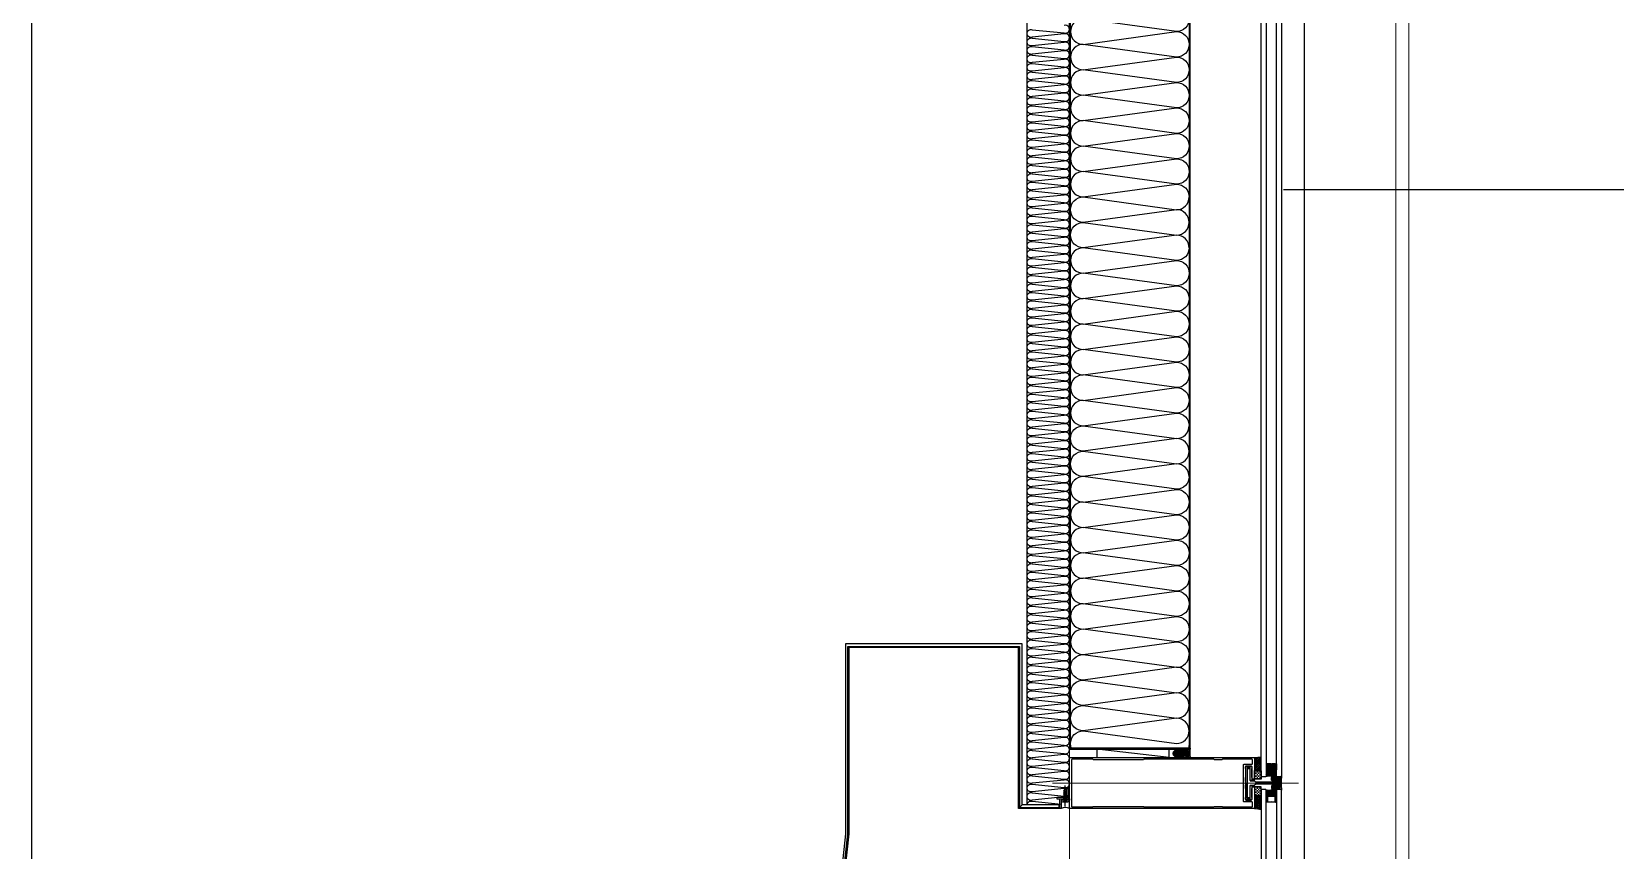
# Model space of a CAD drawing. Header units: millimetres. Extents: x 17311 to 801382, y -242618 to -104888.
# Drawn here: x 154445 to 156312, y -149817 to -148852 of the extents above; entities that cross this region are included whole.
import ezdxf

# ---------------------------------------------------------------- set-up
doc = ezdxf.new("R2010")
doc.units = ezdxf.units.MM
doc.header["$LTSCALE"] = 250
doc.linetypes.add('HIDDEN2', pattern=[4.7625, 3.175, -1.5875])
for name, color, linetype in [('A-ALU', 4, 'Continuous'), ('A-CEIL', 8, 'Continuous'), ('A-CEIL_EL', 8, 'Continuous'), ('A-ELE-8', 8, 'Continuous'), ('A-WIN', 4, 'Continuous'), ('ACCY', 5, 'Continuous'), ('B-AR', 7, 'Continuous'), ('EGI', 6, 'Continuous'), ('GLASS', 7, 'Continuous'), ('ISL', 251, 'Continuous'), ('polyamide', 6, 'Continuous'), ('SEALANT', 252, 'Continuous'), ('W250', 7, 'Continuous')]:
    doc.layers.add(name, color=color, linetype=linetype)
doc.layers.add('A-WIN-ELE', color=8, linetype='Continuous', lineweight=9)
doc.layers.add('CEN', color=1, linetype='Continuous', lineweight=9)
pattern_1 = [(90, (81579.6663, 89232.96467), (-0.15875, 0.079375), [0, -0.15875])]
pattern_2 = [(225, (58237.0189, -22344.7967), (1.122532015, -1.122532015), []), (315, (58237.0189, -22344.7967), (1.122532015, 1.122532015), [])]
pattern_3 = [(270, (-24016.0779, 66483.7451), (1.5875, -1.5875), [1.5875, -1.5875])]
pattern_4 = [(315, (-462.3626, 2021.3178), (0.8838835, 0.8838835), []), (45, (-462.3626, 2021.3178), (-0.8838835, 0.8838835), [])]
pattern_5 = [(248.1986, (-173432.0886, -82748.5761), (0.464238432, -0.5222680618), [0, -0.625])]

# ---------------------------------------------------------------- blocks, each defined once
blk = doc.blocks.new('커튼월 히든바')
at = {"layer": 'GLASS', "transparency": 33554687}
h = blk.add_hatch(dxfattribs=at)
h.set_pattern_fill('ANSI37', color=253, scale=10, angle=90, style=0)
h.set_pattern_definition(pattern_4)
h.paths.add_polyline_path([(-182, 8.5, 0.198912), (-181.7, 7.8, 0.112366), (-194.3, 7.8, 0.198912), (-194, 8.5), (-194, 15.5), (-193, 15.5), (-193, 16.2, 0.414214), (-192.3, 15.5), (-183.8, 15.5, 0.414035), (-183.1, 16.2), (-183.1, 15.5), (-182, 15.5)])
h = blk.add_hatch(dxfattribs=at)
h.set_pattern_fill('ANSI37', color=253, scale=10, angle=270, style=0)
h.set_pattern_definition(pattern_4)
h.paths.add_polyline_path([(-182, -8.5, -0.198912), (-181.7, -7.8, -0.112366), (-194.3, -7.8, -0.198912), (-194, -8.5), (-194, -15.5), (-193, -15.5), (-193, -16.2, -0.414214), (-192.3, -15.5), (-183.8, -15.5, -0.414035), (-183.1, -16.2), (-183.1, -15.5), (-182, -15.5)])
at = {"layer": 'SEALANT', "transparency": 33554687}
h = blk.add_hatch(dxfattribs=at)
h.set_pattern_fill('ANSI37', color=253, scale=0.5)
h.set_pattern_definition(pattern_2)
h.paths.add_polyline_path([(-168, 14.5), (-176, 14.5), (-176, 31, 0.032752), (-168, 30)])
h = blk.add_hatch(dxfattribs=at)
h.set_pattern_fill('DOTS', color=253, scale=0.5)
h.set_pattern_definition([(360, (-73304.1348, 247739.18495), (0.396875, 0.79375), [0, -0.79375])])
edge = h.paths.add_edge_path()
edge.add_line((-190.8, -8.2), (-191.2, -8.2))
edge.add_arc((-186, 40.5), 49, 263.9321, 271.3061)
edge.add_line((-184.9, -8.5), (-185.3, -8.5))
edge.add_line((-185.3, -8.5), (-185.8, -8.4))
edge.add_line((-185.8, -8.4), (-186.2, -8.3))
edge.add_line((-186.2, -8.3), (-186.7, -8.2))
edge.add_line((-186.7, -8.2), (-187.1, -8.1))
edge.add_line((-187.1, -8.1), (-187.6, -8))
edge.add_line((-187.6, -8), (-188, -7.9))
edge.add_line((-188, -7.9), (-188.4, -7.7))
edge.add_line((-188.4, -7.7), (-188.8, -7.5))
edge.add_line((-188.8, -7.5), (-189.1, -7.4))
edge.add_line((-189.1, -7.4), (-189.6, -7.7))
edge.add_line((-189.6, -7.7), (-190.2, -8))
edge.add_line((-190.2, -8), (-190.8, -8.2))
edge = h.paths.add_edge_path()
edge.add_line((-191.2, 8.2), (-190.8, 8.2))
edge.add_line((-190.8, 8.2), (-190.2, 8))
edge.add_line((-190.2, 8), (-189.6, 7.7))
edge.add_line((-189.6, 7.7), (-189.1, 7.4))
edge.add_line((-189.1, 7.4), (-188.8, 7.5))
edge.add_line((-188.8, 7.5), (-188.4, 7.7))
edge.add_line((-188.4, 7.7), (-188, 7.9))
edge.add_line((-188, 7.9), (-187.6, 8))
edge.add_line((-187.6, 8), (-187.1, 8.1))
edge.add_line((-187.1, 8.1), (-186.7, 8.2))
edge.add_line((-186.7, 8.2), (-186.2, 8.3))
edge.add_line((-186.2, 8.3), (-185.8, 8.4))
edge.add_line((-185.8, 8.4), (-185.3, 8.5))
edge.add_line((-185.3, 8.5), (-184.9, 8.5))
edge.add_arc((-186, -40.5), 49, 88.6939, 96.0686)
edge = h.paths.add_edge_path()
edge.add_line((-192.6, 8), (-192.4, 8.1))
edge.add_arc((-186, -40.5), 49, 97.4949, 99.7473)
edge.add_line((-194.3, 7.8), (-195, 7.5))
edge.add_line((-195, 7.5), (-199, 7.5))
edge.add_arc((-199, 8.5), 1, 190.5973, 270, ccw=False)
edge.add_arc((-290.7, 0), 91, -5.2405, 5.2405, ccw=False)
edge.add_arc((-199, -8.5), 1, 90, 169.4027, ccw=False)
edge.add_line((-199, -7.5), (-195, -7.5))
edge.add_line((-195, -7.5), (-194.3, -7.8))
edge.add_arc((-186, 40.5), 49, 260.2527, 262.5043)
edge.add_line((-192.4, -8.1), (-192.6, -8))
edge.add_line((-192.6, -8), (-193.2, -7.7))
edge.add_line((-193.2, -7.7), (-193.7, -7.4))
edge.add_line((-193.7, -7.4), (-194.1, -6.9))
edge.add_line((-194.1, -6.9), (-194.4, -6.4))
edge.add_line((-194.4, -6.4), (-194.6, -5.8))
edge.add_line((-194.6, -5.8), (-194.8, -5.2))
edge.add_line((-194.8, -5.2), (-194.8, -4.6))
edge.add_line((-194.8, -4.6), (-194.6, -3.9))
edge.add_line((-194.6, -3.9), (-194.4, -3.4))
edge.add_line((-194.4, -3.4), (-194.1, -2.8))
edge.add_line((-194.1, -2.8), (-193.7, -2.4))
edge.add_line((-193.7, -2.4), (-193.6, -2.3))
edge.add_line((-193.6, -2.3), (-193.7, -2))
edge.add_line((-193.7, -2), (-193.8, -1.6))
edge.add_line((-193.8, -1.6), (-193.9, -1.2))
edge.add_line((-193.9, -1.2), (-193.9, -0.8))
edge.add_line((-193.9, -0.8), (-194, -0.4))
edge.add_line((-194, -0.4), (-194, 0))
edge.add_line((-194, 0), (-194, 0.4))
edge.add_line((-194, 0.4), (-193.9, 0.8))
edge.add_line((-193.9, 0.8), (-193.9, 1.2))
edge.add_line((-193.9, 1.2), (-193.8, 1.6))
edge.add_line((-193.8, 1.6), (-193.7, 2))
edge.add_line((-193.7, 2), (-193.6, 2.3))
edge.add_line((-193.6, 2.3), (-193.7, 2.4))
edge.add_line((-193.7, 2.4), (-194.1, 2.8))
edge.add_line((-194.1, 2.8), (-194.4, 3.4))
edge.add_line((-194.4, 3.4), (-194.6, 3.9))
edge.add_line((-194.6, 3.9), (-194.8, 4.6))
edge.add_line((-194.8, 4.6), (-194.8, 5.2))
edge.add_line((-194.8, 5.2), (-194.6, 5.8))
edge.add_line((-194.6, 5.8), (-194.4, 6.4))
edge.add_line((-194.4, 6.4), (-194.1, 6.9))
edge.add_line((-194.1, 6.9), (-193.7, 7.4))
edge.add_line((-193.7, 7.4), (-193.2, 7.7))
edge.add_line((-193.2, 7.7), (-192.6, 8))
at = {"layer": 'SEALANT'}
h = blk.add_hatch(dxfattribs=at)
h.set_pattern_fill('DOTS', color=8, scale=10, angle=248.1986)
h.set_pattern_definition(pattern_5)
edge = h.paths.add_edge_path()
edge.add_ellipse((-191.4, 4.9), major_axis=(0, 3.37), ratio=1, start_angle=0, end_angle=360, ccw=False)
h = blk.add_hatch(dxfattribs=at)
h.set_pattern_fill('DASH', color=253, scale=0.5, angle=90, style=0)
h.set_pattern_definition(pattern_3)
h.paths.add_polyline_path([(-168, 14.5), (-176, 14.5), (-176, 4.5), (-168, 4.5)])
at = {"layer": 'SEALANT', "transparency": 33554687}
h = blk.add_hatch(dxfattribs=at)
h.set_pattern_fill('DOTS', color=253, scale=0.1, angle=90)
h.set_pattern_definition(pattern_1)
h.paths.add_polyline_path([(-167.9, 2.7), (-166.1, 2.7), (-166.1, 2.9), (-166.1, 3.8), (-166.1, 4.5), (-167.5, 4.5, -0.362029), (-168, 4.9, -0.057613), (-168.3, 2.5), (-168.1, 2.7, -0.198912)])
at = {"layer": 'SEALANT'}
h = blk.add_hatch(dxfattribs=at)
h.set_pattern_fill('DOTS', color=8, scale=10, angle=248.1986)
h.set_pattern_definition(pattern_5)
edge = h.paths.add_edge_path()
edge.add_ellipse((-191.4, -4.9), major_axis=(0, -3.37), ratio=1, start_angle=0, end_angle=360)
h = blk.add_hatch(dxfattribs=at)
h.set_pattern_fill('DASH', color=253, scale=0.5, angle=270, style=0)
h.set_pattern_definition(pattern_3)
h.paths.add_polyline_path([(-168, -14.5), (-176, -14.5), (-176, -4.5), (-168, -4.5)])
at = {"layer": 'SEALANT', "transparency": 33554687}
h = blk.add_hatch(dxfattribs=at)
h.set_pattern_fill('ANSI37', color=253, scale=0.5)
h.set_pattern_definition(pattern_2)
h.paths.add_polyline_path([(-168, -14.5), (-176, -14.5), (-176, -31, -0.032752), (-168, -30)])
h = blk.add_hatch(dxfattribs=at)
h.set_pattern_fill('DOTS', color=253, scale=0.1, angle=270)
h.set_pattern_definition(pattern_1)
h.paths.add_polyline_path([(-167.9, -2.7), (-166.1, -2.7), (-166.1, -3), (-166.1, -3.8), (-166.1, -4.5), (-167.5, -4.5, 0.362029), (-168, -4.9, 0.057613), (-168.3, -2.5), (-168.1, -2.7, 0.198912)])
at = {"layer": 'B-AR'}
for points in [[(-165.3, 19, -0.414214), (-164.3, 20), (-158, 20, -0.414214), (-157.5, 19.5), (-157.5, -19.5, -0.414214), (-158, -20), (-164.3, -20, -0.414214), (-165.3, -19), (-165.3, -4.7, 0.414214), (-165.5, -4.5), (-167.5, -4.5, 0.414214), (-168, -5), (-168, -30), (50, -30), (50, 30), (-168, 30), (-168, 5, 0.414214), (-167.5, 4.5), (-165.5, 4.5, 0.414214), (-165.3, 4.7)], [(-130.6, -28), (-165.2, -28, -0.414214), (-165.7, -27.5), (-165.7, -22.7, -0.414214), (-165.2, -22.2), (-155.8, -22.2, 0.414214), (-155.3, -21.7), (-155.3, 21.7, 0.414214), (-155.8, 22.2), (-165.2, 22.2, -0.414214), (-165.7, 22.7), (-165.7, 27.5, -0.414214), (-165.2, 28), (-130.6, 28), (-130.1, 27.5), (-120.9, 27.5), (-120.4, 28), (-37.6, 28), (-37.1, 27.5), (22.1, 27.5), (22.6, 28), (47, 28, -0.414214), (47.5, 27.5), (47.5, -27.5, -0.414214), (47, -28), (22.6, -28), (22.1, -27.5), (-37.1, -27.5), (-37.6, -28), (-120.4, -28), (-120.9, -27.5), (-130.1, -27.5)], [(-163.6, -2.7, -0.414214), (-162.6, -3.7), (-162.6, -4.6, 0.298217), (-162.9, -5.1, 0.298217), (-162.6, -5.5), (-162.6, -16.3, 0.298217), (-162.9, -16.8, 0.414214), (-162.4, -17.3), (-160.4, -17.3, 0.414214), (-159.9, -16.8, 0.236068), (-160.1, -16.4), (-160.1, -0.4, 0.236068), (-159.9, 0, 0.236068), (-160.1, 0.4), (-160.1, 16.4, 0.236068), (-159.9, 16.8, 0.414214), (-160.4, 17.3), (-162.4, 17.3, 0.414214), (-162.9, 16.8, 0.298217), (-162.6, 16.3), (-162.6, 5.5, 0.298217), (-162.9, 5.1, 0.298217), (-162.6, 4.6), (-162.6, 3.7, -0.414214), (-163.6, 2.7), (-167.9, 2.7, 0.198912), (-168.1, 2.7), (-169, 1.8, -0.198911), (-169.7, 1.5), (-195.8, 1.5, 0.414214), (-197.3, 0, 0.414214), (-195.8, -1.5), (-169.7, -1.5, -0.198912), (-169, -1.8), (-168.3, -2.5, 0.198912), (-167.6, -2.7)]]:
    blk.add_lwpolyline(points, format="xyb", close=True, dxfattribs=at)
at = {"layer": 'CEN', "ltscale": 0.005}
blk.add_line((70, 0, 0), (-220, 0), dxfattribs=at)
at = {"layer": 'GLASS', "color": 1, "linetype": 'Continuous'}
for p, q in [((-193.3, 15.5, 0), (-193.3, 22.5, 0)), ((-182.8, 15.5, 0), (-182.8, 22.5, 0)), ((-193.3, -15.5, 0), (-193.3, -22.5, 0)), ((-182.8, -15.5, 0), (-182.8, -22.5, 0))]:
    blk.add_line(p, q, dxfattribs=at)
at = {"layer": 'GLASS', "color": 1, "linetype": 'Continuous', "elevation": 0}
for points in [[(-193, 15.5), (-193, 22.5), (-194, 22.5), (-194, 15.5)], [(-183.1, 15.5), (-183.1, 22.5), (-182, 22.5), (-182, 15.5)], [(-193, -15.5), (-193, -22.5), (-194, -22.5), (-194, -15.5)], [(-183.1, -15.5), (-183.1, -22.5), (-182, -22.5), (-182, -15.5)]]:
    blk.add_lwpolyline(points, close=True, dxfattribs=at)
for points in [[(-183.1, 16.2, -0.414214), (-183.8, 15.5), (-192.3, 15.5, -0.414214), (-193, 16.2), (-193, 22, -0.414214), (-192.5, 22.5), (-188.5, 22.5), (-188, 22), (-187.5, 22.5), (-183.6, 22.5, -0.414214), (-183.1, 22), (-183.1, 16.2)], [(-183.6, 16.2), (-183.6, 21.8, 0.414214), (-183.8, 22), (-192.3, 22, 0.414214), (-192.5, 21.8), (-192.5, 16.2, 0.414214), (-192.3, 16), (-183.8, 16, 0.414214), (-183.6, 16.2)], [(-183.1, -16.2, 0.414214), (-183.8, -15.5), (-192.3, -15.5, 0.414214), (-193, -16.2), (-193, -22, 0.414214), (-192.5, -22.5), (-188.5, -22.5), (-188, -22), (-187.5, -22.5), (-183.6, -22.5, 0.414214), (-183.1, -22), (-183.1, -16.2)], [(-183.6, -16.2), (-183.6, -21.8, -0.414214), (-183.8, -22), (-192.3, -22, -0.414214), (-192.5, -21.8), (-192.5, -16.2, -0.414214), (-192.3, -16), (-183.8, -16, -0.414214), (-183.6, -16.2)]]:
    blk.add_lwpolyline(points, format="xyb", dxfattribs=at)
for points in [[(-182, 8.5, 0.198912), (-181.7, 7.8, 0.112366), (-194.3, 7.8, 0.198912), (-194, 8.5), (-194, 15.5), (-193, 15.5), (-193, 16.2, 0.414214), (-192.3, 15.5), (-183.8, 15.5, 0.414035), (-183.1, 16.2), (-183.1, 15.5), (-182, 15.5)], [(-182, -8.5, -0.198912), (-181.7, -7.8, -0.112366), (-194.3, -7.8, -0.198912), (-194, -8.5), (-194, -15.5), (-193, -15.5), (-193, -16.2, -0.414214), (-192.3, -15.5), (-183.8, -15.5, -0.414035), (-183.1, -16.2), (-183.1, -15.5), (-182, -15.5)]]:
    blk.add_lwpolyline(points, format="xyb", close=True, dxfattribs=at)
at = {"layer": 'GLASS', "color": 8, "linetype": 'Continuous'}
for centre in [(-191.6, 21.2, 0), (-191.6, 19.7, 0), (-191.6, 18.2, 0), (-190.3, 21.2, 0), (-190.3, 19.7, 0), (-190.3, 18.2, 0), (-188.8, 21.2, 0), (-188.8, 19.7, 0), (-188.8, 18.2, 0), (-187.3, 21.2, 0), (-187.3, 19.7, 0), (-187.3, 18.2, 0), (-185.8, 21.2, 0), (-185.8, 19.7, 0), (-185.8, 18.2, 0), (-184.3, 21.2, 0), (-184.3, 19.7, 0), (-184.3, 18.2, 0), (-191.6, 16.7, 0), (-190.3, 16.7, 0), (-188.8, 16.7, 0), (-187.3, 16.7, 0), (-185.8, 16.7, 0), (-184.3, 16.7, 0)]:
    blk.add_circle(centre, 0.65, dxfattribs=at)
at = {"layer": 'polyamide', "color": 5}
blk.add_lwpolyline([(-159.7, -17.9), (-159.7, 0), (-159.7, -17.9), (-163.1, -17.9), (-163.1, -3.5), (-163.6, -3), (-166.1, -3), (-166.1, -3.8), (-165.6, -4.3), (-165.1, -4.3), (-165.1, -6.4), (-164.8, -6.7), (-164.8, -17), (-165.1, -17), (-165.1, -19), (-164.6, -19.5), (-158.2, -19.5), (-157.7, -19), (-157.7, -17), (-158, -17), (-158, -6.5), (-157.7, -6.5), (-157.7, -2), (-158, -2), (-158, 2), (-157.7, 2), (-157.7, 6.5), (-158, 6.5), (-158, 17), (-157.7, 17), (-157.7, 19), (-158.2, 19.5), (-164.6, 19.5), (-165.1, 19), (-165.1, 17), (-164.8, 17), (-164.8, 6.7), (-165.1, 6.4), (-165.1, 4.3), (-165.6, 4.3), (-166.1, 3.8), (-166.1, 2.9), (-163.6, 2.9), (-163.1, 3.4), (-163.1, 17.8), (-159.7, 17.8), (-159.7, 0)], dxfattribs=at)
at = {"layer": 'SEALANT', "color": 4}
for points in [[(-168, 30, -0.032752), (-176, 31)], [(-168, -30, 0.032752), (-176, -31)]]:
    blk.add_lwpolyline(points, format="xyb", dxfattribs=at)
at = {"layer": 'SEALANT', "color": 4, "elevation": 0}
blk.add_lwpolyline([(-200, 8.5, -0.046781), (-200, -8.5)], format="xyb", dxfattribs=at)
at = {"layer": 'SEALANT', "color": 4}
for points in [[(-168, 14.5), (-176, 14.5), (-176, 4.5), (-168, 4.5)], [(-168, -14.5), (-176, -14.5), (-176, -4.5), (-168, -4.5)]]:
    blk.add_lwpolyline(points, close=True, dxfattribs=at)
at = {"layer": 'SEALANT', "color": 8}
for centre, start, end in [((-179.4, 5.1), 346.7784, 359.2245), ((-179.4, -5.1), 0.7755, 13.2216)]:
    blk.add_arc(centre, 11.4, start, end, dxfattribs=at)
at = {"layer": 'SEALANT', "color": 4, "extrusion": (0, 0, -1)}
blk.add_ellipse((-191.4, 4.9, 0), major_axis=(0, 3.37), ratio=1, dxfattribs=at)
at = {"layer": 'SEALANT', "color": 4}
blk.add_ellipse((-191.4, -4.9, 0), major_axis=(0, -3.37), ratio=1, dxfattribs=at)
blk = doc.blocks.new('SCR')
at = {"layer": 'ACCY'}
for p, q in [((-4.3, 0), (-4.3, 1.1)), ((4.3, 0), (-4.3, 0)), ((2.8, 2.6), (-2.8, 2.6)), ((4.3, 0), (4.3, 1.1)), ((-2, -1.6), (-2, 0)), ((2, -0.8), (-2, -1.6)), ((-1.5, -1.9), (-2, -1.6)), ((2, -2.4), (-2, -3.2)), ((-1.5, -2.8), (-2, -3.2)), ((-1.5, -3.5), (-2, -3.2)), ((2, -4), (-2, -4.7)), ((-1.5, -4.4), (-2, -4.7)), ((-1.5, -5.1), (-2, -4.7)), ((2, -5.5), (-2, -6.3)), ((-1.5, -6), (-2, -6.3)), ((-1.5, -6.6), (-2, -6.3)), ((2, -7.1), (-2, -7.9)), ((-1.5, -7.6), (-2, -7.9)), ((-1.5, -8.2), (-2, -7.9)), ((2, -8.7), (-2, -9.5)), ((-1.5, -9.1), (-2, -9.5)), ((-1.5, -9.8), (-2, -9.5)), ((-1.5, -10.7), (-2, -11)), ((-1.5, -11.4), (-2, -11)), ((1.5, -1.1), (-1.5, -1.9)), ((-1.5, -1.9), (-1.5, -2.8)), ((1.5, -2.1), (-1.5, -2.8)), ((1.5, -2.7), (-1.5, -3.5)), ((-1.5, -3.5), (-1.5, -4.4)), ((1.5, -3.6), (-1.5, -4.4)), ((1.5, -4.3), (-1.5, -5.1)), ((-1.5, -6), (-1.5, -5.1)), ((1.5, -5.2), (-1.5, -6)), ((1.5, -5.8), (-1.5, -6.6)), ((-1.5, -7.6), (-1.5, -6.6)), ((1.5, -6.8), (-1.5, -7.6)), ((1.5, -7.4), (-1.5, -8.2)), ((-1.5, -9.1), (-1.5, -8.2)), ((1.5, -8.4), (-1.5, -9.1)), ((-1.5, -9.8), (1.5, -9)), ((-1.5, -10.7), (-1.5, -9.8)), ((1.1, -10), (-1.5, -11.4)), ((1.1, -10), (-1.5, -10.7)), ((-1.5, -11.5), (-1.5, -11.4)), ((-0.2, -14.9), (-1.4, -11.6)), ((1.5, -9.6), (0, -11.2)), ((0.2, -14.9), (1.4, -11.6)), ((1.5, -1.1), (2, -0.8)), ((1.5, -1.1), (1.5, -2.1)), ((1.5, -2.1), (2, -2.4)), ((1.5, -2.7), (2, -2.4)), ((1.5, -2.7), (1.5, -3.6)), ((1.5, -3.6), (2, -4)), ((1.5, -4.3), (2, -4)), ((1.5, -5.2), (1.5, -4.3)), ((1.5, -5.2), (1.5, -4.3)), ((1.5, -5.2), (2, -5.5)), ((1.5, -5.8), (2, -5.5)), ((1.5, -6.8), (1.5, -5.8)), ((1.5, -6.8), (2, -7.1)), ((1.5, -7.4), (2, -7.1)), ((1.5, -8.4), (1.5, -7.4)), ((1.5, -8.4), (2, -8.7)), ((1.5, -9), (2, -8.7)), ((1.5, -11.5), (1.5, -9)), ((2, -0.8), (2, 0))]:
    blk.add_line(p, q, dxfattribs=at)
at = {"layer": 'ACCY', "linetype": 'HIDDEN2'}
for p, q in [((-2.8, 2.6), (-0.2, -0.4)), ((-0.2, -0.4), (-0.5, 2.6)), ((0.2, -0.4), (2.8, 2.6)), ((0.2, -0.4), (0.5, 2.6))]:
    blk.add_line(p, q, dxfattribs=at)
at = {"layer": 'ACCY'}
blk.add_lwpolyline([(0, 7.7), (0, -17.3)], dxfattribs=at)
for centre, radius, start, end in [((-2.8, 1.1), 1.51, 90, 180), ((2.8, 1.1), 1.51, 0, 90), ((-1.2, -11.5), 0.3, 180, 198.9224), ((0.3, -13.5), 2.29, 98.6399, 136.5742), ((3.5, -13.1), 3.95, 151.537, 208.463), ((0, -14.8), 0.236, 202.5, 337.5), ((1.2, -11.5), 0.3, 341.0776, 0)]:
    blk.add_arc(centre, radius, start, end, dxfattribs=at)
at = {"layer": 'ACCY', "linetype": 'HIDDEN2'}
blk.add_arc((0, -0.2), 0.261, 221.9191, 318.0809, dxfattribs=at)
blk = doc.blocks.new('A$C1b60ea68')
at = {"layer": 'A-ELE-8', "color": 251}
for p, q in [((-2750, 47150), (-2750, 600)), ((-2774.4, 6200), (850, 6200))]:
    blk.add_line(p, q, dxfattribs=at)

msp = doc.modelspace()

# ---------------------------------------------------------------- hatches: boundary and pattern name
at = {"layer": 'SEALANT', "transparency": 33554687}
h = msp.add_hatch(dxfattribs=at)
h.set_pattern_fill('DOTS', color=8, scale=0.5, angle=270, style=0)
h.set_pattern_definition([(270, (-12966199.9558, -306563.75016), (0.79375, -0.396875), [0, -0.79375])])
edge = h.paths.add_edge_path()
edge.add_ellipse((155797.1, -149703.1), major_axis=(-6.47, 0), ratio=0.77258, start_angle=0, end_angle=360)

# ---------------------------------------------------------------- linework, layer by layer
at = {"layer": 'A-ALU', "elevation": 0}
msp.add_lwpolyline([(155191.8, -151638.1), (155193, -151638.1), (155193, -151646.9), (155205.7, -151646.9), (155407.2, -149798.1), (155407.2, -149576.9), (155609.6, -149576.9), (155609.6, -149766.9), (155657.2, -149766.9), (155657.2, -149756.9), (155668.4, -149756.9), (155668.4, -149758.1), (155658.4, -149758.1), (155658.4, -149768.1), (155608.4, -149768.1), (155608.4, -149578.1), (155408.4, -149578.1), (155408.4, -149798.1), (155206.8, -151648.1), (155191.8, -151648.1)], close=True, dxfattribs=at)
at = {"layer": 'A-CEIL'}
msp.add_line((155609.6, -149766.9, 0), (155612.6, -149763.9, 0), dxfattribs=at)
at = {"layer": 'A-CEIL', "elevation": 0}
msp.add_lwpolyline([(155656.2, -149766.9), (155656.2, -149763.9), (155612.6, -149763.9), (155612.6, -149573.9), (155404.2, -149573.9), (155404.2, -149797.9), (155209.6, -151617.5), (155212.6, -151617.8)], dxfattribs=at)
at = {"layer": 'A-CEIL_EL'}
msp.add_line((154444.6, -151502.3, 0), (154444.6, -148138.1, 0), dxfattribs=at)
at = {"layer": 'A-ELE-8', "elevation": 0}
msp.add_lwpolyline([(155668.4, -149742.3), (155666.7, -149742.3), (155666.7, -149755.3), (155653.4, -149755.3), (155653.4, -149756.9), (155668.4, -149756.9)], close=True, dxfattribs=at)
at = {"layer": 'A-ELE-8'}
msp.add_arc((155663.4, -149776.5), 9.72, 59.0425, 120.9575, dxfattribs=at)
at = {"layer": 'A-WIN', "elevation": 0}
for points in [[(155894.4, -147896.6, -0.414214), (155895.4, -147895.6), (155899.4, -147895.6, -0.414214), (155900.4, -147896.6), (155900.4, -149729.6, -0.414214), (155899.4, -149730.6), (155895.4, -149730.6, -0.414214), (155894.4, -149729.6)], [(155912.4, -147896.6, -0.414214), (155913.4, -147895.6), (155917.4, -147895.6, -0.414214), (155918.4, -147896.6), (155918.4, -149729.6, -0.414214), (155917.4, -149730.6), (155913.4, -149730.6, -0.414214), (155912.4, -149729.6)], [(155894.4, -151629.6, 0.414214), (155895.4, -151630.6), (155899.4, -151630.6, 0.414214), (155900.4, -151629.6), (155900.4, -149746.6, 0.414214), (155899.4, -149745.6), (155895.4, -149745.6, 0.414214), (155894.4, -149746.6)], [(155912.4, -151629.6, 0.414214), (155913.4, -151630.6), (155917.4, -151630.6, 0.414214), (155918.4, -151629.6), (155918.4, -149746.6, 0.414214), (155917.4, -149745.6), (155913.4, -149745.6, 0.414214), (155912.4, -149746.6)]]:
    msp.add_lwpolyline(points, format="xyb", close=True, dxfattribs=at)
at = {"layer": 'A-WIN-ELE'}
msp.add_line((156053.4, -139908.1), (156053.4, -153238.1), dxfattribs=at)
at = {"layer": 'A-WIN-ELE', "elevation": 0}
msp.add_lwpolyline([(155918.4, -153238.1), (156068.4, -153238.1), (156068.4, -139908.1), (155918.4, -139908.1)], close=True, dxfattribs=at)
msp.add_lwpolyline([(155668.4, -155208.1), (155668.4, -139930.6)], dxfattribs=at)
at = {"layer": 'EGI', "color": 8}
for p, q in [((155668.4, -149668.1), (155668.4, -147958.1)), ((155669.6, -149668.1), (155669.6, -147958.1)), ((155785.8, -149708.1), (155700.8, -149698.1))]:
    msp.add_line(p, q, dxfattribs=at)
at = {"layer": 'ISL', "elevation": 0}
for points in [[(155810.8, -147929.3, 0.414214), (155809.6, -147928.1), (155669.6, -147928.1, 0.414214), (155668.4, -147929.3), (155668.4, -147958.1), (155669.6, -147958.1), (155669.6, -147929.3), (155809.6, -147929.3), (155809.6, -149696.9), (155669.6, -149696.9), (155669.6, -149668.1), (155668.4, -149668.1), (155668.4, -149696.9, 0.414214), (155669.6, -149698.1), (155809.6, -149698.1, 0.414214), (155810.8, -149696.9), (155810.8, -147929.3)], [(155809.6, -148836.8, -0.414316), (155794.6, -148851.8), (155684.6, -148836.8, 0.414316), (155669.6, -148851.8, 0.414316), (155684.6, -148866.8), (155794.6, -148851.8, -0.414316), (155809.6, -148866.8)], [(155668.3, -149758.1, 0.454742), (155662.3, -149754.5), (155624.4, -149758.4, -0.509267), (155618.4, -149753.9, -0.509267), (155624.4, -149749.5), (155662.3, -149753.4, 1.372593), (155662.3, -149744.5), (155624.4, -149748.4, -0.509267), (155618.4, -149743.9, -0.509267), (155624.4, -149739.5), (155662.3, -149743.4, 1.372593), (155662.3, -149734.5), (155624.4, -149738.4, -0.509267), (155618.4, -149733.9, -0.509267), (155624.4, -149729.5), (155662.3, -149733.4, 1.372593), (155662.3, -149724.5), (155624.4, -149728.4, -0.509267), (155618.4, -149723.9, -0.509267), (155624.4, -149719.5), (155662.3, -149723.4, 1.372593), (155662.3, -149714.5), (155624.4, -149718.4, -0.509267), (155618.4, -149713.9, -0.509267), (155624.4, -149709.5), (155662.3, -149713.4, 1.372593), (155662.3, -149704.5), (155624.4, -149708.4, -0.509267), (155618.4, -149703.9, -0.509267), (155624.4, -149699.5), (155662.3, -149703.4, 1.372593), (155662.3, -149694.5), (155624.4, -149698.4, -0.509267), (155618.4, -149693.9, -0.509267), (155624.4, -149689.5), (155662.3, -149693.4, 1.372593), (155662.3, -149684.5), (155624.4, -149688.4, -0.509267), (155618.4, -149683.9, -0.509267), (155624.4, -149679.5), (155662.3, -149683.4, 1.372593), (155662.3, -149674.5), (155624.4, -149678.4, -0.509267), (155618.4, -149673.9, -0.509267), (155624.4, -149669.5), (155662.3, -149673.4, 1.372593), (155662.3, -149664.5), (155624.4, -149668.4, -0.509267), (155618.4, -149663.9, -0.509267), (155624.4, -149659.5), (155662.3, -149663.4, 1.372593), (155662.3, -149654.5), (155624.4, -149658.4, -0.509267), (155618.4, -149653.9, -0.509267), (155624.4, -149649.5), (155662.3, -149653.4, 1.372593), (155662.3, -149644.5), (155624.4, -149648.4, -0.509267), (155618.4, -149643.9, -0.509267), (155624.4, -149639.5), (155662.3, -149643.4, 1.372593), (155662.3, -149634.5), (155624.4, -149638.4, -0.509267), (155618.4, -149633.9, -0.509267), (155624.4, -149629.5), (155662.3, -149633.4, 1.372593), (155662.3, -149624.5), (155624.4, -149628.4, -0.509267), (155618.4, -149623.9, -0.509267), (155624.4, -149619.5), (155662.3, -149623.4, 1.372593), (155662.3, -149614.5), (155624.4, -149618.4, -0.509267), (155618.4, -149613.9, -0.509267), (155624.4, -149609.5), (155662.3, -149613.4, 1.372593), (155662.3, -149604.5), (155624.4, -149608.4, -0.509267), (155618.4, -149603.9, -0.509267), (155624.4, -149599.5), (155662.3, -149603.4, 1.372593), (155662.3, -149594.5), (155624.4, -149598.4, -0.509267), (155618.4, -149593.9, -0.509267), (155624.4, -149589.5), (155662.3, -149593.4, 1.372593), (155662.3, -149584.5), (155624.4, -149588.4, -0.509267), (155618.4, -149583.9, -0.509267), (155624.4, -149579.5), (155662.3, -149583.4, 1.372593), (155662.3, -149574.5), (155624.4, -149578.4, -0.509267), (155618.4, -149573.9, -0.509267), (155624.4, -149569.5), (155662.3, -149573.4, 1.372593), (155662.3, -149564.5), (155624.4, -149568.4, -0.509267), (155618.4, -149563.9, -0.509267), (155624.4, -149559.5), (155662.3, -149563.4, 1.372593), (155662.3, -149554.5), (155624.4, -149558.4, -0.509267), (155618.4, -149553.9, -0.509267), (155624.4, -149549.5), (155662.3, -149553.4, 1.372593), (155662.3, -149544.5), (155624.4, -149548.4, -0.509267), (155618.4, -149543.9, -0.509267), (155624.4, -149539.5), (155662.3, -149543.4, 1.372593), (155662.3, -149534.5), (155624.4, -149538.4, -0.509267), (155618.4, -149533.9, -0.509267), (155624.4, -149529.5), (155662.3, -149533.4, 1.372593), (155662.3, -149524.5), (155624.4, -149528.4, -0.509267), (155618.4, -149523.9, -0.509267), (155624.4, -149519.5), (155662.3, -149523.4, 1.372593), (155662.3, -149514.5), (155624.4, -149518.4, -0.509267), (155618.4, -149513.9, -0.509267), (155624.4, -149509.5), (155662.3, -149513.4, 1.372593), (155662.3, -149504.5), (155624.4, -149508.4, -0.509267), (155618.4, -149503.9, -0.509267), (155624.4, -149499.5), (155662.3, -149503.4, 1.372593), (155662.3, -149494.5), (155624.4, -149498.4, -0.509267), (155618.4, -149493.9, -0.509267), (155624.4, -149489.5), (155662.3, -149493.4, 1.372593), (155662.3, -149484.5), (155624.4, -149488.4, -0.509267), (155618.4, -149483.9, -0.509267), (155624.4, -149479.5), (155662.3, -149483.4, 1.372593), (155662.3, -149474.5), (155624.4, -149478.4, -0.509267), (155618.4, -149473.9, -0.509267), (155624.4, -149469.5), (155662.3, -149473.4, 1.372593), (155662.3, -149464.5), (155624.4, -149468.4, -0.509267), (155618.4, -149463.9, -0.509267), (155624.4, -149459.5), (155662.3, -149463.4, 1.372593), (155662.3, -149454.5), (155624.4, -149458.4, -0.509267), (155618.4, -149453.9, -0.509267), (155624.4, -149449.5), (155662.3, -149453.4, 1.372593), (155662.3, -149444.5), (155624.4, -149448.4, -0.509267), (155618.4, -149443.9, -0.509267), (155624.4, -149439.5), (155662.3, -149443.4, 1.372593), (155662.3, -149434.5), (155624.4, -149438.4, -0.509267), (155618.4, -149433.9, -0.509267), (155624.4, -149429.5), (155662.3, -149433.4, 1.372593), (155662.3, -149424.5), (155624.4, -149428.4, -0.509267), (155618.4, -149423.9, -0.509267), (155624.4, -149419.5), (155662.3, -149423.4, 1.372593), (155662.3, -149414.5), (155624.4, -149418.4, -0.509267), (155618.4, -149413.9, -0.509267), (155624.4, -149409.5), (155662.3, -149413.4, 1.372593), (155662.3, -149404.5), (155624.4, -149408.4, -0.509267), (155618.4, -149403.9, -0.509267), (155624.4, -149399.5), (155662.3, -149403.4, 1.372593), (155662.3, -149394.5), (155624.4, -149398.4, -0.509267), (155618.4, -149393.9, -0.509267), (155624.4, -149389.5), (155662.3, -149393.4, 1.372593), (155662.3, -149384.5), (155624.4, -149388.4, -0.509267), (155618.4, -149383.9, -0.509267), (155624.4, -149379.5), (155662.3, -149383.4, 1.372593), (155662.3, -149374.5), (155624.4, -149378.4, -0.509267), (155618.4, -149373.9, -0.509267), (155624.4, -149369.5), (155662.3, -149373.4, 1.372593), (155662.3, -149364.5), (155624.4, -149368.4, -0.509267), (155618.4, -149363.9, -0.509267), (155624.4, -149359.5), (155662.3, -149363.4, 1.372593), (155662.3, -149354.5), (155624.4, -149358.4, -0.509267), (155618.4, -149353.9, -0.509267), (155624.4, -149349.5), (155662.3, -149353.4, 1.372593), (155662.3, -149344.5), (155624.4, -149348.4, -0.509267), (155618.4, -149343.9, -0.509267), (155624.4, -149339.5), (155662.3, -149343.4, 1.372593), (155662.3, -149334.5), (155624.4, -149338.4, -0.509267), (155618.4, -149333.9, -0.509267), (155624.4, -149329.5), (155662.3, -149333.4, 1.372593), (155662.3, -149324.5), (155624.4, -149328.4, -0.509267), (155618.4, -149323.9, -0.509267), (155624.4, -149319.5), (155662.3, -149323.4, 1.372593), (155662.3, -149314.5), (155624.4, -149318.4, -0.509267), (155618.4, -149313.9, -0.509267), (155624.4, -149309.5), (155662.3, -149313.4, 1.372593), (155662.3, -149304.5), (155624.4, -149308.4, -0.509267), (155618.4, -149303.9, -0.509267), (155624.4, -149299.5), (155662.3, -149303.4, 1.372593), (155662.3, -149294.5), (155624.4, -149298.4, -0.509267), (155618.4, -149293.9, -0.509267), (155624.4, -149289.5), (155662.3, -149293.4, 1.372593), (155662.3, -149284.5), (155624.4, -149288.4, -0.509267), (155618.4, -149283.9, -0.509267), (155624.4, -149279.5), (155662.3, -149283.4, 1.372593), (155662.3, -149274.5), (155624.4, -149278.4, -0.509267), (155618.4, -149273.9, -0.509267), (155624.4, -149269.5), (155662.3, -149273.4, 1.372593), (155662.3, -149264.5), (155624.4, -149268.4, -0.509267), (155618.4, -149263.9, -0.509267), (155624.4, -149259.5), (155662.3, -149263.4, 1.372593), (155662.3, -149254.5), (155624.4, -149258.4, -0.509267), (155618.4, -149253.9, -0.509267), (155624.4, -149249.5), (155662.3, -149253.4, 1.372593), (155662.3, -149244.5), (155624.4, -149248.4, -0.509267), (155618.4, -149243.9, -0.509267), (155624.4, -149239.5), (155662.3, -149243.4, 1.372593), (155662.3, -149234.5), (155624.4, -149238.4, -0.509267), (155618.4, -149233.9, -0.509267), (155624.4, -149229.5), (155662.3, -149233.4, 1.372593), (155662.3, -149224.5), (155624.4, -149228.4, -0.509267), (155618.4, -149223.9, -0.509267), (155624.4, -149219.5), (155662.3, -149223.4, 1.372593), (155662.3, -149214.5), (155624.4, -149218.4, -0.509267), (155618.4, -149213.9, -0.509267), (155624.4, -149209.5), (155662.3, -149213.4, 1.372593), (155662.3, -149204.5), (155624.4, -149208.4, -0.509267), (155618.4, -149203.9, -0.509267), (155624.4, -149199.5), (155662.3, -149203.4, 1.372593), (155662.3, -149194.5), (155624.4, -149198.4, -0.509267), (155618.4, -149193.9, -0.509267), (155624.4, -149189.5), (155662.3, -149193.4, 1.372593), (155662.3, -149184.5), (155624.4, -149188.4, -0.509267), (155618.4, -149183.9, -0.509267), (155624.4, -149179.5), (155662.3, -149183.4, 1.372593), (155662.3, -149174.5), (155624.4, -149178.4, -0.509267), (155618.4, -149173.9, -0.509267), (155624.4, -149169.5), (155662.3, -149173.4, 1.372593), (155662.3, -149164.5), (155624.4, -149168.4, -0.509267), (155618.4, -149163.9, -0.509267), (155624.4, -149159.5), (155662.3, -149163.4, 1.372593), (155662.3, -149154.5), (155624.4, -149158.4, -0.509267), (155618.4, -149153.9, -0.509267), (155624.4, -149149.5), (155662.3, -149153.4, 1.372593), (155662.3, -149144.5), (155624.4, -149148.4, -0.509267), (155618.4, -149143.9, -0.509267), (155624.4, -149139.5), (155662.3, -149143.4, 1.372593), (155662.3, -149134.5), (155624.4, -149138.4, -0.509267), (155618.4, -149133.9, -0.509267), (155624.4, -149129.5), (155662.3, -149133.4, 1.372593), (155662.3, -149124.5), (155624.4, -149128.4, -0.509267), (155618.4, -149123.9, -0.509267), (155624.4, -149119.5), (155662.3, -149123.4, 1.372593), (155662.3, -149114.5), (155624.4, -149118.4, -0.509267), (155618.4, -149113.9, -0.509267), (155624.4, -149109.5), (155662.3, -149113.4, 1.372593), (155662.3, -149104.5), (155624.4, -149108.4, -0.509267), (155618.4, -149103.9, -0.509267), (155624.4, -149099.5), (155662.3, -149103.4, 1.372593), (155662.3, -149094.5), (155624.4, -149098.4, -0.509267), (155618.4, -149093.9, -0.509267), (155624.4, -149089.5), (155662.3, -149093.4, 1.372593), (155662.3, -149084.5), (155624.4, -149088.4, -0.509267), (155618.4, -149083.9, -0.509267), (155624.4, -149079.5), (155662.3, -149083.4, 1.372593), (155662.3, -149074.5), (155624.4, -149078.4, -0.509267), (155618.4, -149073.9, -0.509267), (155624.4, -149069.5), (155662.3, -149073.4, 1.372593), (155662.3, -149064.5), (155624.4, -149068.4, -0.509267), (155618.4, -149063.9, -0.509267), (155624.4, -149059.5), (155662.3, -149063.4, 1.372593), (155662.3, -149054.5), (155624.4, -149058.4, -0.509267), (155618.4, -149053.9, -0.509267), (155624.4, -149049.5), (155662.3, -149053.4, 1.372593), (155662.3, -149044.5), (155624.4, -149048.4, -0.509267), (155618.4, -149043.9, -0.509267), (155624.4, -149039.5), (155662.3, -149043.4, 1.372593), (155662.3, -149034.5), (155624.4, -149038.4, -0.509267), (155618.4, -149033.9, -0.509267), (155624.4, -149029.5), (155662.3, -149033.4, 1.372593), (155662.3, -149024.5), (155624.4, -149028.4, -0.509267), (155618.4, -149023.9, -0.509267), (155624.4, -149019.5), (155662.3, -149023.4, 1.372593), (155662.3, -149014.5), (155624.4, -149018.4, -0.509267), (155618.4, -149013.9, -0.509267), (155624.4, -149009.5), (155662.3, -149013.4, 1.372593), (155662.3, -149004.5), (155624.4, -149008.4, -0.509267), (155618.4, -149003.9, -0.509267), (155624.4, -148999.5), (155662.3, -149003.4, 1.372593), (155662.3, -148994.5), (155624.4, -148998.4, -0.509267), (155618.4, -148993.9, -0.509267), (155624.4, -148989.5), (155662.3, -148993.4, 1.372593), (155662.3, -148984.5), (155624.4, -148988.4, -0.509267), (155618.4, -148983.9, -0.509267), (155624.4, -148979.5), (155662.3, -148983.4, 1.372593), (155662.3, -148974.5), (155624.4, -148978.4, -0.509267), (155618.4, -148973.9, -0.509267), (155624.4, -148969.5), (155662.3, -148973.4, 1.372593), (155662.3, -148964.5), (155624.4, -148968.4, -0.509267), (155618.4, -148963.9, -0.509267), (155624.4, -148959.5), (155662.3, -148963.4, 1.372593), (155662.3, -148954.5), (155624.4, -148958.4, -0.509267), (155618.4, -148953.9, -0.509267), (155624.4, -148949.5), (155662.3, -148953.4, 1.372593), (155662.3, -148944.5), (155624.4, -148948.4, -0.509267), (155618.4, -148943.9, -0.509267), (155624.4, -148939.5), (155662.3, -148943.4, 1.372593), (155662.3, -148934.5), (155624.4, -148938.4, -0.509267), (155618.4, -148933.9, -0.509267), (155624.4, -148929.5), (155662.3, -148933.4, 1.372593), (155662.3, -148924.5), (155624.4, -148928.4, -0.509267), (155618.4, -148923.9, -0.509267), (155624.4, -148919.5), (155662.3, -148923.4, 1.372593), (155662.3, -148914.5), (155624.4, -148918.4, -0.509267), (155618.4, -148913.9, -0.509267), (155624.4, -148909.5), (155662.3, -148913.4, 1.372593), (155662.3, -148904.5), (155624.4, -148908.4, -0.509267), (155618.4, -148903.9, -0.509267), (155624.4, -148899.5), (155662.3, -148903.4, 1.372593), (155662.3, -148894.5), (155624.4, -148898.4, -0.509267), (155618.4, -148893.9, -0.509267), (155624.4, -148889.5), (155662.3, -148893.4, 1.372593), (155662.3, -148884.5), (155624.4, -148888.4, -0.509267), (155618.4, -148883.9, -0.509267), (155624.4, -148879.5), (155662.3, -148883.4, 1.372593), (155662.3, -148874.5), (155624.4, -148878.4, -0.509267), (155618.4, -148873.9, -0.509267), (155624.4, -148869.5), (155662.3, -148873.4, 1.372593), (155662.3, -148864.5), (155624.4, -148868.4, -0.509267), (155618.4, -148863.9, -0.509267), (155624.4, -148859.5), (155662.3, -148863.4, 1.372593), (155662.3, -148854.5), (155624.4, -148858.4, -0.509267), (155618.4, -148853.9, -0.509267), (155624.4, -148849.5), (155662.3, -148853.4, 1.372593), (155662.3, -148844.5)], [(155809.6, -148866.8, -0.414316), (155794.6, -148881.8), (155684.6, -148866.8, 0.414316), (155669.6, -148881.8, 0.414316), (155684.6, -148896.8), (155794.6, -148881.8, -0.414316), (155809.6, -148896.8)], [(155809.6, -148896.8, -0.414316), (155794.6, -148911.8), (155684.6, -148896.8, 0.414316), (155669.6, -148911.8, 0.414316), (155684.6, -148926.8), (155794.6, -148911.8, -0.414316), (155809.6, -148926.8)], [(155809.6, -148926.8, -0.414316), (155794.6, -148941.8), (155684.6, -148926.8, 0.414316), (155669.6, -148941.8, 0.414316), (155684.6, -148956.8), (155794.6, -148941.8, -0.414316), (155809.6, -148956.8)], [(155809.6, -148956.8, -0.414316), (155794.6, -148971.8), (155684.6, -148956.8, 0.414316), (155669.6, -148971.8, 0.414316), (155684.6, -148986.8), (155794.6, -148971.8, -0.414316), (155809.6, -148986.8)], [(155809.6, -148986.8, -0.414316), (155794.6, -149001.8), (155684.6, -148986.8, 0.414316), (155669.6, -149001.8, 0.414316), (155684.6, -149016.8), (155794.6, -149001.8, -0.414316), (155809.6, -149016.8)], [(155809.6, -149016.8, -0.414316), (155794.6, -149031.8), (155684.6, -149016.8, 0.414316), (155669.6, -149031.8, 0.414316), (155684.6, -149046.8), (155794.6, -149031.8, -0.414316), (155809.6, -149046.8)], [(155809.6, -149076.8, 0.414316), (155794.6, -149061.8), (155684.6, -149076.8, -0.414316), (155669.6, -149061.8, -0.414316), (155684.6, -149046.8), (155794.6, -149061.8, 0.414316), (155809.6, -149046.8)], [(155809.6, -149106.8, 0.414316), (155794.6, -149091.8), (155684.6, -149106.7, -0.414316), (155669.6, -149091.8, -0.414316), (155684.6, -149076.8), (155794.6, -149091.7, 0.414316), (155809.6, -149076.8)], [(155809.6, -149106.7, -0.414316), (155794.6, -149121.7), (155684.6, -149106.8, 0.414316), (155669.6, -149121.7, 0.414316), (155684.6, -149136.7), (155794.6, -149121.8, -0.414316), (155809.6, -149136.7)], [(155809.6, -149136.7, -0.414316), (155794.6, -149151.7), (155684.6, -149136.7, 0.414316), (155669.6, -149151.7, 0.414316), (155684.6, -149166.7), (155794.6, -149151.7, -0.414316), (155809.6, -149166.7)], [(155809.6, -149166.7, -0.414316), (155794.6, -149181.7), (155684.6, -149166.7, 0.414316), (155669.6, -149181.7, 0.414316), (155684.6, -149196.7), (155794.6, -149181.7, -0.414316), (155809.6, -149196.7)], [(155809.6, -149196.7, -0.414316), (155794.6, -149211.7), (155684.6, -149196.7, 0.414316), (155669.6, -149211.7, 0.414316), (155684.6, -149226.7), (155794.6, -149211.7, -0.414316), (155809.6, -149226.7)], [(155809.6, -149226.7, -0.414316), (155794.6, -149241.7), (155684.6, -149226.7, 0.414316), (155669.6, -149241.7, 0.414316), (155684.6, -149256.7), (155794.6, -149241.7, -0.414316), (155809.6, -149256.7)], [(155809.6, -149256.7, -0.414316), (155794.6, -149271.7), (155684.6, -149256.7, 0.414316), (155669.6, -149271.7, 0.414316), (155684.6, -149286.7), (155794.6, -149271.7, -0.414316), (155809.6, -149286.7)], [(155809.6, -149286.7, -0.414316), (155794.6, -149301.7), (155684.6, -149286.7, 0.414316), (155669.6, -149301.7, 0.414316), (155684.6, -149316.7), (155794.6, -149301.7, -0.414316), (155809.6, -149316.7)], [(155809.6, -149346.7, 0.414316), (155794.6, -149331.7), (155684.6, -149346.7, -0.414316), (155669.6, -149331.7, -0.414316), (155684.6, -149316.7), (155794.6, -149331.7, 0.414316), (155809.6, -149316.7)], [(155809.6, -149376.7, 0.414316), (155794.6, -149361.7), (155684.6, -149376.6, -0.414316), (155669.6, -149361.7, -0.414316), (155684.6, -149346.7), (155794.6, -149361.6, 0.414316), (155809.6, -149346.7)], [(155809.6, -149376.6, -0.414316), (155794.6, -149391.6), (155684.6, -149376.7, 0.414316), (155669.6, -149391.6, 0.414316), (155684.6, -149406.6), (155794.6, -149391.7, -0.414316), (155809.6, -149406.6)], [(155809.6, -149406.6, -0.414316), (155794.6, -149421.6), (155684.6, -149406.6, 0.414316), (155669.6, -149421.6, 0.414316), (155684.6, -149436.6), (155794.6, -149421.6, -0.414316), (155809.6, -149436.6)], [(155809.6, -149436.6, -0.414316), (155794.6, -149451.6), (155684.6, -149436.6, 0.414316), (155669.6, -149451.6, 0.414316), (155684.6, -149466.6), (155794.6, -149451.6, -0.414316), (155809.6, -149466.6)], [(155809.6, -149466.6, -0.414316), (155794.6, -149481.6), (155684.6, -149466.6, 0.414316), (155669.6, -149481.6, 0.414316), (155684.6, -149496.6), (155794.6, -149481.6, -0.414316), (155809.6, -149496.6)], [(155809.6, -149496.6, -0.414316), (155794.6, -149511.6), (155684.6, -149496.6, 0.414316), (155669.6, -149511.6, 0.414316), (155684.6, -149526.6), (155794.6, -149511.6, -0.414316), (155809.6, -149526.6)], [(155809.6, -149526.6, -0.414316), (155794.6, -149541.6), (155684.6, -149526.6, 0.414316), (155669.6, -149541.6, 0.414316), (155684.6, -149556.6), (155794.6, -149541.6, -0.414316), (155809.6, -149556.6)], [(155809.6, -149556.6, -0.414316), (155794.6, -149571.6), (155684.6, -149556.6, 0.414316), (155669.6, -149571.6, 0.414316), (155684.6, -149586.6), (155794.6, -149571.6, -0.414316), (155809.6, -149586.6)], [(155809.6, -149616.6, 0.414316), (155794.6, -149601.6), (155684.6, -149616.6, -0.414316), (155669.6, -149601.6, -0.414316), (155684.6, -149586.6), (155794.6, -149601.6, 0.414316), (155809.6, -149586.6)], [(155809.6, -149646.6, 0.414316), (155794.6, -149631.6), (155684.6, -149646.6, -0.414316), (155669.6, -149631.6, -0.414316), (155684.6, -149616.6), (155794.6, -149631.6, 0.414316), (155809.6, -149616.6)], [(155809.6, -149676.6, 0.414316), (155794.6, -149661.6), (155684.6, -149676.5, -0.414316), (155669.6, -149661.6, -0.414316), (155684.6, -149646.6), (155794.6, -149661.5, 0.414316), (155809.6, -149646.6)], [(155670.6, -149696.9, -0.092278), (155669.6, -149691.5, -0.414316), (155684.6, -149676.6), (155794.6, -149691.5, 0.414316), (155809.6, -149676.5)], [(155809.2, -149696.9, 0.052233), (155809.6, -149693.8)], [(155809.6, -149681.4, -0.000176), (155809.6, -149681.4, -0.000176)], [(155618.4, -149763.9, -0.5087), (155624.4, -149759.5), (155658.4, -149763)]]:
    msp.add_lwpolyline(points, format="xyb", dxfattribs=at)
msp.add_lwpolyline([(155618.4, -149763.9), (155618.4, -148113.1)], dxfattribs=at)
msp.add_lwpolyline([(155785.8, -149698.1), (155700.8, -149698.1), (155700.8, -149708.1), (155785.8, -149708.1)], close=True, dxfattribs=at)
at = {"layer": 'SEALANT', "color": 8}
for radius, start, end in [(42.7, 174.0924, 174.7841), (42.7, 186.7694, 187.527), (41.2, 173.8768, 175.6385), (41.2, 185.9356, 187.8024), (39.7, 173.6448, 177.4891), (39.7, 184.1055, 188.0988), (38.2, 173.3945, 188.4186), (36.7, 173.1236, 188.7649), (35.2, 172.8295, 189.141), (33.7, 172.509, 189.551)]:
    msp.add_arc((155842.5, -149702.5), radius, start, end, dxfattribs=at)
at = {"layer": 'SEALANT', "color": 4}
msp.add_arc((155842.5, -149702.5), 32.2, 170.0002, 189.9997, dxfattribs=at)
msp.add_ellipse((155797.1, -149703.1), major_axis=(-6.47, 0), ratio=0.77258, dxfattribs=at)

# ---------------------------------------------------------------- block references
msp.add_blockref('A$C1b60ea68', (158695.3, -155238.1))
at = {"layer": 'A-CEIL', "xscale": -1, "rotation": 180}
msp.add_blockref('SCR', (155663.4, -149758.1), dxfattribs=at)
at = {"layer": 'W250', "xscale": -1}
msp.add_blockref('커튼월 히든바', (155718.4, -149738.1), dxfattribs=at)

doc.saveas('drawing.dxf')
